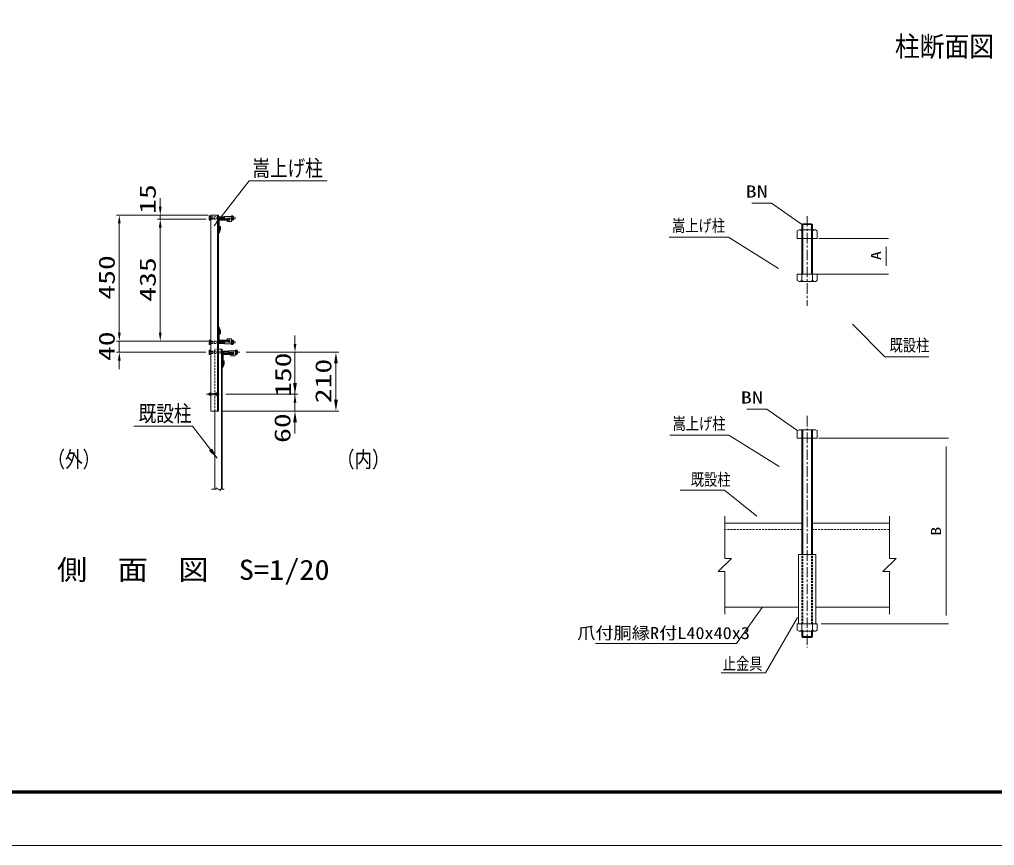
# Model space of a CAD drawing. Units: millimetres, scale not verified. Extents: x -4455 to 4455, y -3150 to 3150.
# Drawn here: x -1337 to 2145, y -3150 to -199 of the extents above; entities that cross this region are included whole.
import ezdxf
from ezdxf.enums import TextEntityAlignment as Align

# ---------------------------------------------------------------- set-up
doc = ezdxf.new("R2010")
doc.units = ezdxf.units.MM
doc.header["$LTSCALE"] = 30
for name, pattern in [('USER1', [2, 1.25, -0.25, 0.25, -0.25]), ('USER2', [1.01, 0.5, -0.25, 0.01, -0.25]), ('USER3', [0.375, 0.25, -0.125]), ('USER4', [1.125, 0.75, -0.125, 0.125, -0.125])]:
    doc.linetypes.add(name, pattern=pattern)
doc.layers.add('0-0_10', color=7, linetype='Continuous')
for name, color, linetype, lineweight in [('0-2_0', 1, 'Continuous', 18), ('0-3_2', 7, 'Continuous', 9), ('0-4_1', 7, 'Continuous', 9), ('0-7_AMI-HATCH', 1, 'Continuous', 18), ('0-8_KOUZOU', 3, 'USER3', 18), ('0-9_EXTCNT-L', 4, 'Continuous', 18)]:
    doc.layers.add(name, color=color, linetype=linetype, lineweight=lineweight)
doc.styles.add('ＭＳ ゴシック', font='')
doc.styles.get('ＭＳ ゴシック').set_extended_font_data('MS Gothic')

msp = doc.modelspace()

# ---------------------------------------------------------------- linework, layer by layer
at = {"layer": '0-2_0'}
for p, q in [((-834.03, -867.8), (-834.03, -837.8)), ((-663.13, -897.8), (-990.2, -897.8)), ((-663.13, -897.8), (-844.03, -897.8)), ((-834.03, -897.8), (-834.03, -912.8)), ((-980.2, -1317.8), (-980.2, -927.8)), ((-669.53, -912.8), (-844.03, -912.8)), ((-669.53, -912.8), (-844.03, -912.8)), ((-834.03, -942.8), (-834.03, -972.8)), ((-834.03, -942.8), (-834.03, -1317.8)), ((1517.99, -981.05), (1765.82, -981.05)), ((1509.6, -1108.55), (1765.82, -1108.55)), ((-980.2, -1317.8), (-980.2, -1287.8)), ((-669.53, -1347.8), (-990.2, -1347.8)), ((-669.53, -1347.8), (-990.2, -1347.8)), ((-980.2, -1347.8), (-980.2, -1387.8)), ((-663.13, -1347.8), (-844.03, -1347.8)), ((-352.91, -1357.8), (-352.91, -1327.8)), ((-671.07, -1387.8), (-990.2, -1387.8)), ((-527.3, -1387.8), (-196.74, -1387.8)), ((-527.3, -1387.8), (-342.91, -1387.8)), ((-352.91, -1387.8), (-352.91, -1537.8)), ((-980.2, -1417.8), (-980.2, -1447.8)), ((-352.91, -1497.8), (-352.91, -1457.8)), ((-206.74, -1427.8), (-206.74, -1557.8)), ((-599.91, -1537.8), (-342.91, -1537.8)), ((-599.91, -1537.8), (-342.91, -1537.8)), ((-352.91, -1597.8), (-352.91, -1537.8)), ((-616.13, -1597.8), (-342.91, -1597.8)), ((-533.66, -1597.8), (-196.74, -1597.8)), ((-352.91, -1567.8), (-352.91, -1597.8)), ((-352.91, -1637.8), (-352.91, -1677.8)), ((1517.99, -1694.56), (1980.08, -1694.56)), ((1526.1, -2358.31), (1980.08, -2358.31))]:
    msp.add_line(p, q, dxfattribs=at)
at = {"layer": '0-2_0', "color": 2}
for p, q in [((1758.32, -1011.05), (1758.32, -1078.55)), ((1972.58, -1724.56), (1972.58, -2328.31))]:
    msp.add_line(p, q, dxfattribs=at)
at = {"layer": '0-2_0', "color": 7, "lineweight": 9}
for p, q in [((1457.1, -1998.31), (1182, -1998.31)), ((1769.7, -1998.31), (1494.6, -1998.31)), ((1444.35, -2110.81), (1444.35, -2358.31)), ((1507.35, -2110.81), (1444.35, -2110.81)), ((1507.35, -2110.81), (1507.35, -2358.31)), ((1444.35, -2298.31), (1182, -2298.31)), ((1769.7, -2298.31), (1507.35, -2298.31))]:
    msp.add_line(p, q, dxfattribs=at)
at = {"layer": '0-2_0', "color": 3}
msp.add_lwpolyline([(-4455, 3150), (4455, 3150), (4455, -3150), (-4455, -3150)], close=True, dxfattribs=at)
at = {"layer": '0-2_0', "color": 7, "lineweight": 9}
for points in [[(-4155, 2962.5), (4155, 2962.5), (4155, -2962.5), (-4155, -2962.5)], [(-4153.13, 2960.62), (4153.13, 2960.62), (4153.13, -2960.62), (-4153.13, -2960.62)], [(-4151.25, 2958.75), (4151.25, 2958.75), (4151.25, -2958.75), (-4151.25, -2958.75)], [(-4149.38, 2956.87), (4149.38, 2956.87), (4149.38, -2956.87), (-4149.38, -2956.87)], [(-4147.5, 2955), (4147.5, 2955), (4147.5, -2955), (-4147.5, -2955)]]:
    msp.add_lwpolyline(points, close=True, dxfattribs=at)
for points in [[(-237.52, -775.17), (-517.11, -775.17), (-641.62, -935.72)], [(983.29, -976.58), (1194.61, -976.58), (1373.92, -1088.77)], [(1910.81, -1404.04), (1752.64, -1404.04), (1637.67, -1288.03)], [(-927.93, -1651.82), (-719.21, -1651.82), (-631.19, -1765.67)], [(985.02, -1684.18), (1196.33, -1684.18), (1375.64, -1796.37)], [(1022.45, -1880.05), (1180.61, -1880.05), (1296.6, -1973.3)], [(720.34, -2428.31), (1223.98, -2428.31), (1315.06, -2299.8)], [(1168.69, -2532.9), (1326.85, -2532.9), (1441.19, -2335.4)]]:
    msp.add_lwpolyline(points, dxfattribs=at)
at = {"layer": '0-2_0', "color": 4}
for points in [[(1182, -1973.31), (1182, -2124.98), (1205.73, -2124.98), (1158.26, -2171.64), (1182, -2171.64), (1182, -2323.31)], [(1769.7, -1973.31), (1769.7, -2124.98), (1793.43, -2124.98), (1745.96, -2171.64), (1769.7, -2171.64), (1769.7, -2323.31)]]:
    msp.add_lwpolyline(points, dxfattribs=at)
at = {"layer": '0-2_0'}
for points in [[(-839.03, -867.8), (-834.03, -897.8), (-829.03, -867.8)], [(-985.2, -927.8), (-980.2, -897.8), (-975.2, -927.8)], [(-839.03, -942.8), (-834.03, -912.8), (-829.03, -942.8)], [(-839.03, -942.8), (-834.03, -912.8), (-829.03, -942.8)], [(-985.2, -1317.8), (-980.2, -1347.8), (-975.2, -1317.8)], [(-985.2, -1317.8), (-980.2, -1347.8), (-975.2, -1317.8)], [(-839.03, -1317.8), (-834.03, -1347.8), (-829.03, -1317.8)], [(-985.2, -1417.8), (-980.2, -1387.8), (-975.2, -1417.8)], [(-357.91, -1357.8), (-352.91, -1387.8), (-347.91, -1357.8)], [(-213.41, -1427.8), (-206.74, -1387.8), (-200.07, -1427.8)], [(-359.57, -1497.8), (-352.91, -1537.8), (-346.24, -1497.8)], [(-357.91, -1567.8), (-352.91, -1537.8), (-347.91, -1567.8)], [(-213.41, -1557.8), (-206.74, -1597.8), (-200.07, -1557.8)], [(-359.57, -1637.8), (-352.91, -1597.8), (-346.24, -1637.8)]]:
    msp.add_solid(points, dxfattribs=at)
at = {"layer": '0-2_0', "color": 7}
for points in [[(-642.86, -937.29), (-623.55, -901.57), (-612.64, -910.17)], [(-629.95, -1767.24), (-660.21, -1740.17), (-649.31, -1731.55)]]:
    msp.add_solid(points, dxfattribs=at)
at = {"layer": '0-3_2'}
for p, q in [((-659.53, -901.37), (-658.91, -900.3)), ((-659.53, -901.37), (-659.53, -915.23)), ((-653.13, -900.3), (-658.91, -900.3)), ((-653.13, -904.3), (-658.91, -904.3)), ((-626.13, -904.3), (-604.13, -904.3)), ((-580.13, -900.3), (-580.13, -916.3)), ((-580.13, -900.3), (-575.15, -900.3)), ((-580.13, -904.3), (-580.13, -912.3)), ((-580.13, -904.3), (-575.09, -904.3)), ((-574.53, -901.37), (-575.15, -900.3)), ((-659.53, -915.23), (-658.91, -916.3)), ((-653.13, -912.3), (-658.91, -912.3)), ((-653.13, -916.3), (-658.91, -916.3)), ((-626.13, -912.3), (-604.13, -912.3)), ((-580.13, -912.3), (-575.15, -912.3)), ((-580.13, -916.3), (-575.15, -916.3)), ((-659.53, -1345.37), (-658.91, -1344.3)), ((-659.53, -1359.23), (-659.53, -1345.37)), ((-653.13, -1344.3), (-658.91, -1344.3)), ((-653.13, -1348.3), (-658.91, -1348.3)), ((-653.13, -1356.3), (-658.91, -1356.3)), ((-626.13, -1356.3), (-604.13, -1356.3)), ((-580.13, -1360.3), (-580.13, -1344.3)), ((-580.13, -1344.3), (-575.15, -1344.3)), ((-580.13, -1356.3), (-580.13, -1348.3)), ((-580.13, -1348.3), (-575.15, -1348.3)), ((-580.13, -1356.3), (-575.09, -1356.3)), ((-659.53, -1359.23), (-658.91, -1360.3)), ((-659.53, -1380.87), (-658.91, -1379.8)), ((-659.53, -1380.87), (-659.53, -1394.73)), ((-653.13, -1360.3), (-658.91, -1360.3)), ((-653.13, -1379.8), (-658.91, -1379.8)), ((-653.13, -1383.8), (-658.91, -1383.8)), ((-653.13, -1391.8), (-658.91, -1391.8)), ((-612.63, -1383.8), (-590.63, -1383.8)), ((-612.63, -1391.8), (-590.63, -1391.8)), ((-580.13, -1360.3), (-575.15, -1360.3)), ((-574.53, -1359.23), (-575.15, -1360.3)), ((-566.63, -1379.8), (-566.63, -1395.8)), ((-566.63, -1379.8), (-561.65, -1379.8)), ((-566.63, -1383.8), (-566.63, -1391.8)), ((-566.63, -1383.8), (-561.59, -1383.8)), ((-566.63, -1391.8), (-561.65, -1391.8)), ((-561.03, -1380.87), (-561.65, -1379.8)), ((-659.53, -1394.73), (-658.91, -1395.8)), ((-653.13, -1395.8), (-658.91, -1395.8)), ((-566.63, -1395.8), (-561.65, -1395.8))]:
    msp.add_line(p, q, dxfattribs=at)
at = {"layer": '0-3_2', "color": 4, "lineweight": 18}
for p, q in [((-626.13, -905.1), (-604.13, -905.1)), ((-626.13, -911.5), (-604.13, -911.5)), ((-626.13, -1349.1), (-604.13, -1349.1)), ((-626.13, -1355.5), (-604.13, -1355.5)), ((-612.63, -1384.6), (-590.63, -1384.6)), ((-612.63, -1391), (-590.63, -1391))]:
    msp.add_line(p, q, dxfattribs=at)
at = {"layer": '0-3_2'}
for points in [[(-574.53, -901.37), (-574.53, -915.23), (-575.15, -916.3)], [(-574.53, -1359.23), (-574.53, -1345.37), (-575.15, -1344.3)], [(-561.03, -1380.87), (-561.03, -1394.73), (-561.65, -1395.8)]]:
    msp.add_lwpolyline(points, dxfattribs=at)
for centre, radius, start, end in [((-652.3, -901.37), 7.23, 179.99992, 203.94488), ((-645.06, -908.41), 14.44, 163.48428, 195.69466), ((-588.96, -908.18), 14.39, 343.38934, 15.69311), ((-581.76, -901.37), 7.27, 336.37228, 0), ((-652.3, -915.23), 7.27, 156.35692, 180.00368), ((-581.76, -915.23), 7.23, 0, 23.96432), ((-652.3, -1345.37), 7.27, 179.99632, 203.64308), ((-652.3, -1359.23), 7.23, 156.05512, 180.00008), ((-645.06, -1352.19), 14.44, 164.30534, 196.51572), ((-588.96, -1352.42), 14.39, 344.30689, 16.61066), ((-581.76, -1345.37), 7.23, 336.03568, 0), ((-581.76, -1359.23), 7.27, 0, 23.62772), ((-652.3, -1394.73), 7.27, 156.35692, 180.00368), ((-652.3, -1380.87), 7.23, 179.99992, 203.94488), ((-645.06, -1387.91), 14.44, 163.48428, 195.69466), ((-575.46, -1387.68), 14.39, 343.38934, 15.69311), ((-568.26, -1394.73), 7.23, 0, 23.96432), ((-568.26, -1380.87), 7.27, 336.37228, 0)]:
    msp.add_arc(centre, radius, start, end, dxfattribs=at)
at = {"layer": '0-4_1'}
for p, q in [((-653.13, -897.8), (-653.13, -1597.8)), ((-626.13, -897.8), (-653.13, -897.8)), ((-629.13, -897.8), (-629.13, -1597.8)), ((-626.13, -897.8), (-626.13, -1597.8)), ((-604.13, -903.3), (-604.13, -911.8)), ((-604.13, -903.3), (-580.13, -903.3)), ((-624.13, -912.3), (-586.13, -912.3)), ((-624.13, -912.8), (-586.13, -912.8)), ((-623.13, -917.3), (-623.13, -951.3)), ((-622.13, -938.79), (-619.13, -938.79)), ((-622.13, -938.79), (-622.13, -949.79)), ((-621.63, -915.8), (-587.63, -915.8)), ((-619.13, -938.79), (-619.13, -950.4)), ((-604.13, -911.8), (-586.13, -911.8)), ((-595.13, -921.3), (-595.13, -915.8)), ((-580.13, -921.3), (-595.13, -921.3)), ((-586.13, -914.3), (-586.13, -911.8)), ((-580.13, -916.3), (-580.13, -921.3)), ((-622.13, -949.79), (-626.13, -959.3)), ((-619.13, -950.4), (-626.13, -967.03)), ((-626.13, -952.8), (-624.63, -952.8)), ((-619.13, -1310.2), (-626.13, -1293.57)), ((-622.13, -1310.81), (-626.13, -1301.3)), ((-626.13, -1307.8), (-624.63, -1307.8)), ((-623.13, -1343.3), (-623.13, -1309.3)), ((-622.13, -1321.81), (-622.13, -1310.81)), ((-622.13, -1321.81), (-619.13, -1321.81)), ((-619.13, -1321.81), (-619.13, -1310.2)), ((-626.13, -1348.3), (-586.13, -1348.3)), ((-624.13, -1347.8), (-586.13, -1347.8)), ((-621.63, -1344.8), (-587.63, -1344.8)), ((-604.13, -1357.3), (-604.13, -1348.8)), ((-604.13, -1348.8), (-586.13, -1348.8)), ((-604.13, -1357.3), (-580.13, -1357.3)), ((-595.13, -1339.3), (-595.13, -1344.8)), ((-586.13, -1346.3), (-586.13, -1348.8)), ((-612.63, -1377.3), (-626.13, -1377.3)), ((-615.63, -1377.3), (-615.63, -1876.95)), ((-612.63, -1377.3), (-612.63, -1876.95)), ((-610.63, -1391.8), (-572.63, -1391.8)), ((-610.63, -1392.3), (-572.63, -1392.3)), ((-590.63, -1382.8), (-590.63, -1391.3)), ((-590.63, -1382.8), (-566.63, -1382.8)), ((-590.63, -1391.3), (-572.63, -1391.3)), ((-572.63, -1393.8), (-572.63, -1391.3)), ((-609.63, -1396.8), (-609.63, -1430.8)), ((-608.63, -1418.29), (-605.63, -1418.29)), ((-608.63, -1418.29), (-608.63, -1429.29)), ((-608.13, -1395.3), (-574.13, -1395.3)), ((-605.63, -1418.29), (-605.63, -1429.9)), ((-581.63, -1400.8), (-581.63, -1395.3)), ((-566.63, -1400.8), (-581.63, -1400.8)), ((-566.63, -1395.8), (-566.63, -1400.8)), ((-608.63, -1429.29), (-612.63, -1438.8)), ((-605.63, -1429.9), (-612.63, -1446.53)), ((-612.63, -1432.3), (-611.13, -1432.3)), ((-653.13, -1597.8), (-626.13, -1597.8)), ((-639.63, -1597.8), (-639.63, -1876.95))]:
    msp.add_line(p, q, dxfattribs=at)
at = {"layer": '0-4_1', "color": 4, "linetype": 'USER1', "lineweight": 18}
for p, q in [((1475.85, -901.54), (1475.85, -1221.66)), ((1475.85, -1615.05), (1475.85, -2442.69))]:
    msp.add_line(p, q, dxfattribs=at)
at = {"layer": '0-4_1', "color": 4, "linetype": 'USER4', "lineweight": 18}
for p, q in [((-661.08, -908.3), (-563.46, -908.3)), ((-661.08, -1352.3), (-563.46, -1352.3)), ((-661.07, -1387.8), (-549.96, -1387.8))]:
    msp.add_line(p, q, dxfattribs=at)
at = {"layer": '0-4_1', "color": 4, "linetype": 'USER2', "lineweight": 18}
msp.add_line((-668.52, -1537.8), (-609.91, -1537.8), dxfattribs=at)
at = {"layer": '0-4_1'}
msp.add_lwpolyline([(-580.13, -1344.3), (-580.13, -1339.3), (-595.13, -1339.3)], dxfattribs=at)
for centre, radius, start, end in [((-577.56, -908.43), 7.61, 294.03079, 66.50031), ((-624.13, -914.8), 2, 90, 179.99992), ((-621.63, -917.3), 1.5, 90, 179.99992), ((-587.63, -914.3), 1.5, 270, 359.98251), ((-624.63, -951.3), 1.5, 270, 0), ((-624.63, -1309.3), 1.5, 0, 90), ((-624.13, -1345.8), 2, 180.00008, 270), ((-621.63, -1343.3), 1.5, 180.00008, 270), ((-587.63, -1346.3), 1.5, 0.01749, 90), ((-577.56, -1352.17), 7.61, 293.49969, 65.96921), ((-610.63, -1394.3), 2, 90, 179.99992), ((-564.06, -1387.93), 7.61, 294.03079, 66.50031), ((-608.13, -1396.8), 1.5, 90, 179.99992), ((-574.13, -1393.8), 1.5, 270, 359.98251), ((-611.13, -1430.8), 1.5, 270, 0)]:
    msp.add_arc(centre, radius, start, end, dxfattribs=at)
at = {"layer": '0-7_AMI-HATCH', "color": 2}
for points in [[(1278.09, -854.93), (1348.56, -854.93), (1455.72, -930.74)], [(1260.91, -1590.72), (1331.38, -1590.72), (1438.54, -1666.53)]]:
    msp.add_lwpolyline(points, dxfattribs=at)
at = {"layer": '0-8_KOUZOU'}
for p, q in [((-653.13, -904.3), (-626.13, -904.3)), ((-653.13, -912.3), (-626.13, -912.3)), ((-653.13, -1348.3), (-626.13, -1348.3)), ((-653.13, -1356.3), (-626.13, -1356.3)), ((-653.13, -1383.8), (-612.63, -1383.8)), ((-653.13, -1391.8), (-612.63, -1391.8)), ((-639.63, -1597.8), (-639.63, -1377.3)), ((-626.13, -1377.3), (-639.63, -1377.3)), ((-660.11, -1535.72), (-659.69, -1535.3)), ((-636.13, -1535.72), (-660.11, -1535.72)), ((-636.13, -1539.88), (-660.11, -1539.88)), ((-636.13, -1535.3), (-659.69, -1535.3)), ((-659.69, -1540.3), (-659.69, -1535.3)), ((-636.13, -1540.3), (-659.69, -1540.3)), ((-657.14, -1533.91), (-656.68, -1533.1)), ((-657.14, -1541.69), (-657.14, -1533.91)), ((-657.14, -1534.49), (-656.68, -1535.3)), ((-657.14, -1536.11), (-656.68, -1535.3)), ((-657.14, -1539.49), (-656.68, -1540.3)), ((-657.14, -1541.11), (-656.68, -1540.3)), ((-657.14, -1541.69), (-656.68, -1542.5)), ((-656.68, -1533.1), (-653.13, -1533.1)), ((-656.68, -1542.5), (-653.13, -1542.5)), ((-655.42, -1535.3), (-651.87, -1535.3)), ((-655.42, -1540.3), (-651.87, -1540.3)), ((-653.13, -1542.5), (-653.13, -1533.1)), ((-633.11, -1535.3), (-636.13, -1535.3)), ((-633.11, -1540.3), (-636.13, -1540.3)), ((-632.64, -1533.91), (-633.11, -1533.1)), ((-632.64, -1534.49), (-633.11, -1535.3)), ((-632.64, -1536.11), (-633.11, -1535.3)), ((-632.64, -1539.49), (-633.11, -1540.3)), ((-632.64, -1541.11), (-633.11, -1540.3)), ((-632.64, -1533.91), (-632.64, -1541.69)), ((1457.1, -2020.81), (1182, -2020.81)), ((1769.7, -2020.81), (1494.6, -2020.81)), ((1457.1, -2358.31), (1457.1, -2110.81)), ((1460.22, -2358.31), (1460.22, -2110.81)), ((1491.47, -2358.31), (1491.47, -2110.81)), ((1494.6, -2358.31), (1494.6, -2110.81))]:
    msp.add_line(p, q, dxfattribs=at)
at = {"layer": '0-8_KOUZOU', "linetype": 'Continuous'}
for p, q in [((1457.1, -931.83), (1460.22, -928.7)), ((1457.1, -1108.55), (1457.1, -931.83)), ((1457.1, -931.83), (1494.6, -931.83)), ((1460.22, -1108.55), (1460.22, -928.7)), ((1460.22, -928.7), (1491.47, -928.7)), ((1491.47, -1108.55), (1491.47, -928.7)), ((1491.47, -928.7), (1494.6, -931.83)), ((1494.6, -1108.55), (1494.6, -931.83)), ((1446.69, -950.92), (1440.6, -954.44)), ((1440.6, -954.44), (1440.6, -981.05)), ((1446.69, -950.92), (1505, -950.92)), ((1451, -950.92), (1457.1, -954.44)), ((1463.19, -950.92), (1457.1, -954.44)), ((1457.1, -963.89), (1457.1, -990.49)), ((1488.5, -950.92), (1494.6, -954.44)), ((1500.69, -950.92), (1494.6, -954.44)), ((1494.6, -963.89), (1494.6, -990.49)), ((1505, -950.92), (1511.1, -954.44)), ((1511.1, -954.44), (1511.1, -981.05)), ((1440.6, -981.05), (1511.1, -981.05)), ((1440.6, -1131.16), (1440.6, -1108.55)), ((1511.1, -1108.55), (1440.6, -1108.55)), ((1457.1, -1131.16), (1457.1, -1108.55)), ((1494.6, -1131.16), (1494.6, -1108.55)), ((1511.1, -1131.16), (1511.1, -1108.55)), ((1446.69, -1134.67), (1440.6, -1131.16)), ((1505, -1134.67), (1446.69, -1134.67)), ((1451, -1134.67), (1457.1, -1131.16)), ((1463.19, -1134.67), (1457.1, -1131.16)), ((1488.5, -1134.67), (1494.6, -1131.16)), ((1500.69, -1134.67), (1494.6, -1131.16)), ((1505, -1134.67), (1511.1, -1131.16)), ((1446.69, -1664.43), (1440.6, -1667.95)), ((1440.6, -1667.95), (1440.6, -1694.56)), ((1446.69, -1664.43), (1505, -1664.43)), ((1451, -1664.43), (1457.1, -1667.95)), ((1457.1, -2110.81), (1457.1, -1664.43)), ((1463.19, -1664.43), (1457.1, -1667.95)), ((1460.22, -2110.81), (1460.22, -1664.43)), ((1488.5, -1664.43), (1494.6, -1667.95)), ((1491.47, -2110.81), (1491.47, -1664.43)), ((1494.6, -2110.81), (1494.6, -1664.43)), ((1500.69, -1664.43), (1494.6, -1667.95)), ((1505, -1664.43), (1511.1, -1667.95)), ((1511.1, -1667.95), (1511.1, -1694.56)), ((1440.6, -1694.56), (1511.1, -1694.56)), ((1457.1, -1677.4), (1457.1, -1704)), ((1494.6, -1677.4), (1494.6, -1704)), ((1440.6, -2380.91), (1440.6, -2358.31)), ((1511.1, -2358.31), (1440.6, -2358.31)), ((1457.1, -2380.91), (1457.1, -2358.31)), ((1494.6, -2380.91), (1494.6, -2358.31)), ((1511.1, -2380.91), (1511.1, -2358.31)), ((1446.69, -2384.43), (1440.6, -2380.91)), ((1505, -2384.43), (1446.69, -2384.43)), ((1451, -2384.43), (1457.1, -2380.91)), ((1463.19, -2384.43), (1457.1, -2380.91)), ((1457.1, -2384.43), (1457.1, -2403.53)), ((1460.22, -2384.43), (1460.22, -2406.66)), ((1488.5, -2384.43), (1494.6, -2380.91)), ((1491.47, -2384.43), (1491.47, -2406.66)), ((1500.69, -2384.43), (1494.6, -2380.91)), ((1494.6, -2384.43), (1494.6, -2403.53)), ((1505, -2384.43), (1511.1, -2380.91)), ((1457.1, -2403.53), (1460.22, -2406.66)), ((1457.1, -2403.53), (1494.6, -2403.53)), ((1460.22, -2406.66), (1491.47, -2406.66)), ((1491.47, -2406.66), (1494.6, -2403.53))]:
    msp.add_line(p, q, dxfattribs=at)
at = {"layer": '0-8_KOUZOU'}
for points in [[(-659.69, -1540.3), (-660.11, -1539.88), (-660.11, -1535.72)], [(-633.11, -1533.1), (-636.13, -1533.1), (-636.13, -1542.5)], [(-632.64, -1541.69), (-633.11, -1542.5), (-636.13, -1542.5)]]:
    msp.add_lwpolyline(points, dxfattribs=at)
at = {"layer": '0-9_EXTCNT-L'}
for p, q in [((-634.31, -1876.95), (-651.35, -1876.95)), ((-618.83, -1876.95), (-606.36, -1876.95))]:
    msp.add_line(p, q, dxfattribs=at)
for points in [[(-626.57, -1876.95), (-634.31, -1872.48), (-634.31, -1876.95)], [(-626.57, -1876.95), (-618.83, -1881.42), (-618.83, -1876.95)]]:
    msp.add_lwpolyline(points, dxfattribs=at)

# ---------------------------------------------------------------- texts
at = {"layer": '0-0_10', "style": 'ＭＳ ゴシック'}
for s, width, p in [('柱断面図', 0.9, (1788.95, -352.92)), ('側\u3000面\u3000図\u3000S=1/20', 1.1, (-1202.94, -2222.65))]:
    msp.add_text(s, height=72.16, dxfattribs=dict(at, width=width)).set_placement(p, align=Align.BOTTOM_LEFT)
at = {"layer": '0-2_0', "color": 3, "style": 'ＭＳ ゴシック'}
for s, height, width, p in [('嵩上げ柱', 57.62, 0.8, (-505.11, -776.28)), ('BN', 43.3, 1.35, (1255.84, -848.26)), ('嵩上げ柱', 43.33, 0.8, (993.51, -969.91)), ('既設柱', 43.33, 0.8, (1770.14, -1397.37)), ('BN', 43.3, 1.35, (1238.67, -1584.05)), ('既設柱', 57.62, 0.8, (-911.21, -1652.92)), ('嵩上げ柱', 43.33, 0.8, (995.23, -1677.51)), ('（外）', 57.62, 0.8, (-1236.94, -1816.55)), ('（内）', 57.62, 0.8, (-203.42, -1816.55)), ('既設柱', 43.33, 0.8, (1060.45, -1877.27)), ('爪付胴縁R付L40x40x3', 43.3, 1.1, (654.92, -2425.53)), ('止金具', 43.33, 0.8, (1174.35, -2535.01))]:
    msp.add_text(s, height=height, dxfattribs=dict(at, width=width)).set_placement(p, align=Align.BOTTOM_LEFT)
for s, height, width, p in [('15', 57.62, 1.35, (-832.93, -893.59)), ('A', 36.08, 1.3, (1750.25, -1058.46)), ('450', 57.62, 1.35, (-979.1, -1199.94)), ('435', 57.62, 1.35, (-832.93, -1207.44)), ('40', 57.62, 1.35, (-979.1, -1419.23)), ('150', 57.62, 1.35, (-349.39, -1547.7)), ('210', 57.62, 1.35, (-205.64, -1569.94)), ('60', 57.62, 1.35, (-351.86, -1711.71)), ('B', 36.08, 1.3, (1964.51, -2043.13))]:
    msp.add_text(s, height=height, rotation=90, dxfattribs=dict(at, width=width)).set_placement(p, align=Align.BOTTOM_LEFT)

doc.saveas('drawing.dxf')
